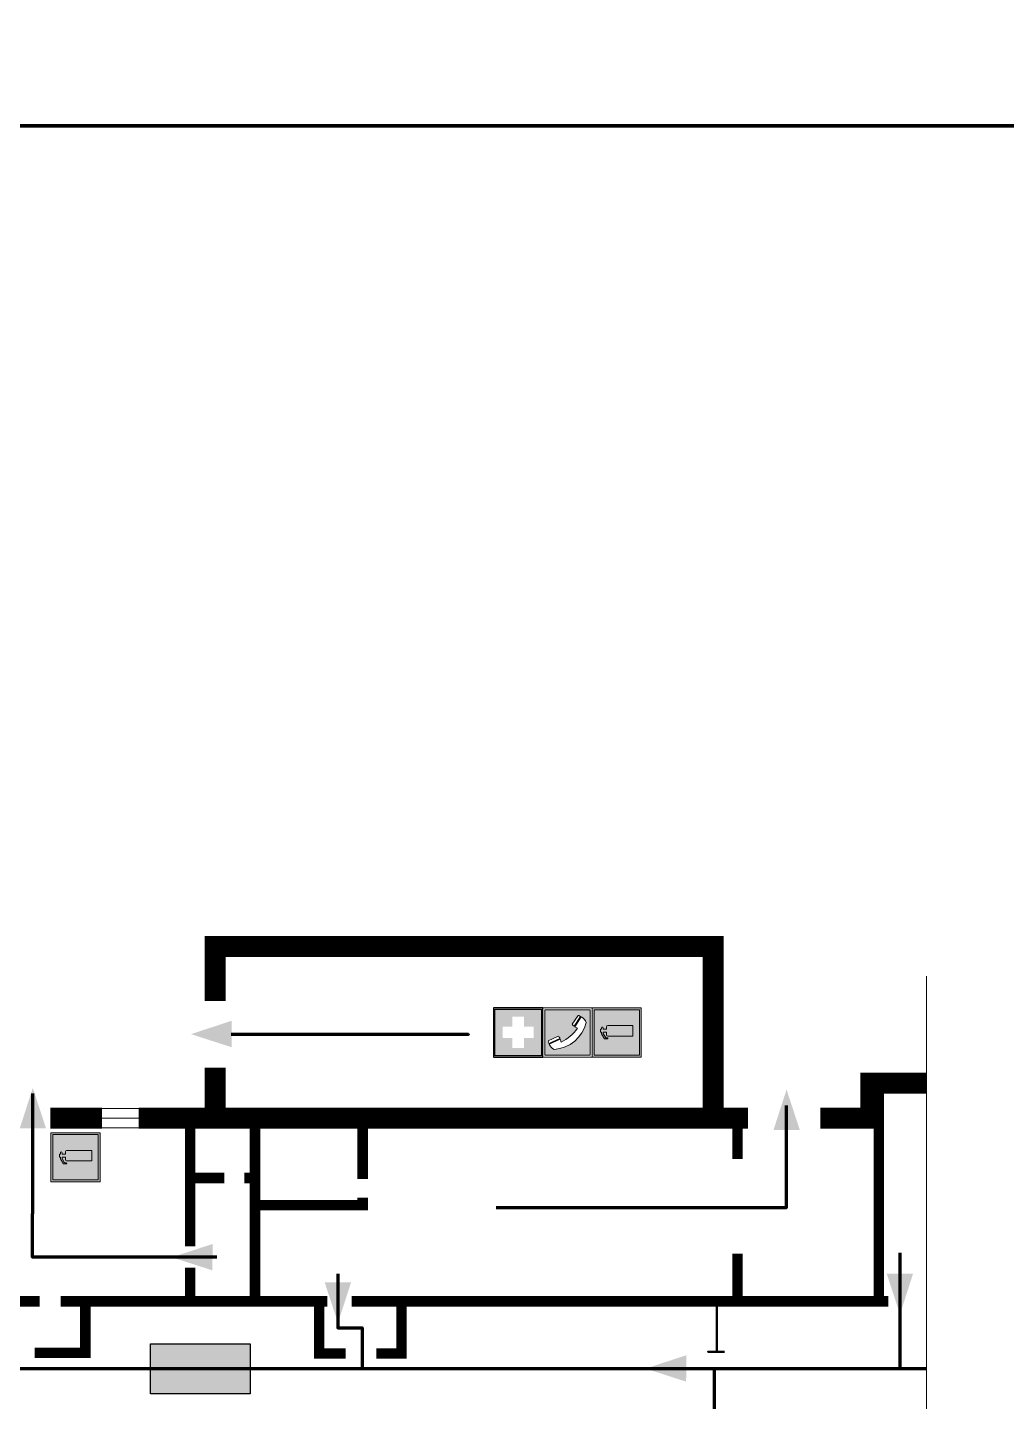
# Model space of a CAD drawing. Header units: millimetres. Extents: x 13114 to 67229, y 22859 to 38520.
# Drawn here: x 27838.4 to 27997.3, y 25253.8 to 25477.1 of the extents above; entities that cross this region are included whole.
import ezdxf

# ---------------------------------------------------------------- set-up
doc = ezdxf.new("R2010")
doc.units = ezdxf.units.MM
doc.layers.add('План_Штампы', color=7, linetype='Continuous')

# ---------------------------------------------------------------- blocks, each defined once
blk = doc.blocks.new('A$C32E8229D')
at = {"true_color": 0xffffff}
blk.add_hatch(color=7, dxfattribs=at).paths.add_polyline_path([(0, 0), (0, -8), (16, -8), (16, 0)])
h = blk.add_hatch(color=126)
h.paths.add_polyline_path([(0.2, -0.2), (15.8, -0.2), (15.8, -7.8), (0.2, -7.8)])
h.paths.add_polyline_path([(13.49, -2.05), (12.08, -2.05), (11.37, -2.63, 0.162397), (11.29, -2.84), (11.29, -3.63), (10.35, -3.63), (10.35, -4.05), (11.68, -4.05), (11.68, -3.48), (12.26, -4.28), (11.29, -5.1), (11.29, -6.78), (11.85, -6.78), (11.85, -5.44), (12.8, -4.64), (12.8, -5.94), (14.46, -5.94), (14.46, -5.39), (13.45, -5.39), (13.45, -3.97), (12.46, -2.59), (13.15, -2.59), (13.69, -3.34), (14.18, -3)], flags=16)
h.paths.add_polyline_path([(10.74, -1.82, 1), (11.8, -1.82, 1)], flags=16)
h.paths.add_polyline_path([(9.39, -3.59), (5.99, -3.59), (6.56, -3.03), (5.91, -3.03), (5.1, -3.83), (5.91, -4.64), (6.56, -4.64), (5.99, -4.09), (9.39, -4.09)], flags=16)
h.paths.add_polyline_path([(4.29, -1.08), (1.72, -1.08), (1.72, -6.6), (4.29, -6.6)], flags=16)
at = {"color": 126}
blk.add_lwpolyline([(16, -8), (0, -8), (0, 0), (16, 0)], close=True, dxfattribs=at)
blk = doc.blocks.new('A$C3AD82952')
at = {"true_color": 0xf5f5ff}
h = blk.add_hatch(color=7, dxfattribs=at)
h.dxf.hatch_style = 1
h.paths.add_polyline_path([(8.21, 8.73, 0.414214), (7.89, 9.05), (7.22, 9.05), (7.22, 9.92), (7.59, 9.92, 1), (7.57, 10.36), (7.22, 10.36), (7.22, 10.6), (6.43, 10.6), (6.43, 10.36), (6.01, 10.36), (4.74, 9.59), (4.74, 8.69), (4.98, 8.73), (4.98, 9.26), (6.12, 9.91), (6.43, 9.91), (6.43, 9.05), (5.76, 9.05, 0.414214), (5.44, 8.73), (5.44, 2.2), (8.21, 2.2)], flags=0)
h.paths.add_polyline_path([(12.8, 12.8), (0, 12.8), (0, 0), (12.8, 0)])
h.paths.add_polyline_path([(0.51, 12.29), (12.29, 12.29), (12.29, 0.51), (0.51, 0.51)], flags=16)
h.paths.add_polyline_path([(4.74, 9.59), (6.01, 10.36), (6.43, 10.36), (6.43, 10.6), (7.22, 10.6), (7.22, 10.36), (7.59, 10.36, -0.94586), (7.59, 9.92), (7.22, 9.92), (7.22, 9.05), (7.89, 9.05, -0.414214), (8.21, 8.73), (8.21, 2.2), (5.44, 2.2), (5.44, 8.73, -0.414214), (5.76, 9.05), (6.43, 9.05), (6.43, 9.91), (6.12, 9.91), (4.98, 9.26), (4.98, 8.73), (4.74, 8.69)], flags=0)
h = blk.add_hatch(color=242)
h.dxf.hatch_style = 1
h.paths.add_polyline_path([(12.29, 12.29), (0.51, 12.29), (0.51, 0.51), (12.29, 0.51)])
h.paths.add_polyline_path([(4.74, 8.69), (4.74, 9.59), (6.01, 10.36), (6.43, 10.36), (6.43, 10.6), (7.22, 10.6), (7.22, 10.36), (7.59, 10.36, -0.94586), (7.59, 9.92), (7.22, 9.92), (7.22, 9.05), (7.89, 9.05, -0.414214), (8.21, 8.73), (8.21, 2.2), (5.44, 2.2), (5.44, 8.73, -0.414214), (5.76, 9.05), (6.43, 9.05), (6.43, 9.91), (6.12, 9.91), (4.98, 9.26), (4.98, 8.73)], flags=16)
h = blk.add_hatch(color=7, dxfattribs=at)
h.dxf.hatch_style = 1
h.paths.add_polyline_path([(8.21, 8.73, 0.414214), (7.89, 9.05), (7.22, 9.05), (7.22, 9.92), (7.59, 9.92, 1), (7.57, 10.36), (7.22, 10.36), (7.22, 10.6), (6.43, 10.6), (6.43, 10.36), (6.01, 10.36), (4.74, 9.59), (4.74, 8.69), (4.98, 8.73), (4.98, 9.26), (6.12, 9.91), (6.43, 9.91), (6.43, 9.05), (5.76, 9.05, 0.414214), (5.44, 8.73), (5.44, 2.2), (8.21, 2.2)])
at = {"color": 242, "lineweight": 5}
for p, q in [((0, 0), (0, 12.8)), ((0, 12.8), (12.8, 12.8)), ((12.8, 0), (12.8, 12.8)), ((6.01, 10.36), (4.74, 9.59)), ((4.74, 9.59), (4.74, 8.69)), ((4.74, 8.69), (4.98, 8.73)), ((4.98, 9.26), (6.12, 9.91)), ((4.98, 8.73), (4.98, 9.26)), ((5.44, 2.2), (5.44, 8.73)), ((5.76, 9.05), (6.43, 9.05)), ((6.01, 10.36), (6.43, 10.36)), ((6.12, 9.91), (6.43, 9.91)), ((7.22, 10.6), (6.43, 10.6)), ((6.43, 10.6), (6.43, 10.36)), ((6.43, 9.91), (6.43, 9.05)), ((7.22, 10.36), (7.22, 10.6)), ((7.59, 10.36), (7.22, 10.36)), ((7.22, 9.05), (7.22, 9.92)), ((7.59, 9.92), (7.22, 9.92)), ((7.89, 9.05), (7.22, 9.05)), ((8.21, 2.2), (8.21, 8.73)), ((0, 0), (12.8, 0)), ((5.44, 2.2), (8.21, 2.2))]:
    blk.add_line(p, q, dxfattribs=at)
blk.add_lwpolyline([(0.51, 12.29), (12.29, 12.29), (12.29, 0.51), (0.51, 0.51)], close=True, dxfattribs=at)
for centre, radius, start, end in [((5.76, 8.73), 0.32, 90, 180), ((7.58, 10.14), 0.223, 273.1875, 86.8125), ((7.89, 8.73), 0.32, 0, 90)]:
    blk.add_arc(centre, radius, start, end, dxfattribs=at)
blk = doc.blocks.new('A$C456E1F9C')
at = {"lineweight": 5}
h = blk.add_hatch(color=242, dxfattribs=at)
h.paths.add_polyline_path([(0.51, -1.47), (0.51, -13.26), (12.29, -13.26), (12.29, -1.47)])
h.paths.add_polyline_path([(5.42, -4.95, -0.254479), (4.78, -5.4), (3.52, -2.53, -0.209735), (4.23, -2.4)], flags=16)
h.paths.add_polyline_path([(8.53, -8.6), (10.87, -10.17), (10.54, -10.76), (8.03, -9.13, -0.192251)], flags=16)
h.paths.add_polyline_path([(4.61, -5.49, 0.005518), (3.87, -5.72, 0.128647), (7.49, -10.01, 0.00809), (7.83, -9.33), (10.47, -10.97, -0.16736), (8.99, -12.25, -0.327862), (1.95, -3.95, -0.166952), (3.36, -2.62)], flags=16)
at = {"color": 242, "lineweight": 5}
for p, q in [((0, -13.77), (0, -0.97)), ((12.8, -0.97), (0, -0.97)), ((4.61, -5.49), (3.36, -2.62)), ((3.52, -2.53), (4.78, -5.4)), ((4.23, -2.4), (5.42, -4.95)), ((12.8, -13.77), (12.8, -0.97)), ((7.83, -9.33), (10.47, -10.97)), ((8.03, -9.13), (10.54, -10.76)), ((10.81, -10.12), (8.53, -8.6)), ((10.54, -10.76), (10.8, -10.3)), ((10.8, -10.3), (10.81, -10.12)), ((0, -13.77), (12.8, -13.77))]:
    blk.add_line(p, q, dxfattribs=at)
blk.add_lwpolyline([(0.51, -1.47), (12.29, -1.47), (12.29, -13.26), (0.51, -13.26)], close=True, dxfattribs=at)
for centre, radius, start, end in [((4.59, -5.34), 2.99, 114.2845, 152.1974), ((4.02, -3.27), 0.891, 76.3284, 123.7092), ((11.12, -3.31), 9.19, 183.9915, 256.6009), ((14.98, -39.1), 35.17, 107.1487, 108.4135), ((13.86, -0.94), 11.08, 205.5536, 234.8762), ((4.68, -4.59), 0.824, 276.9621, 334.0723), ((-13.31, 0.8), 23.44, 332.5487, 334.4027), ((8.94, -9.5), 0.989, 114.4092, 157.9388), ((7.87, -9.46), 3, 291.9291, 329.9329)]:
    blk.add_arc(centre, radius, start, end, dxfattribs=at)
blk = doc.blocks.new('A$C18900ED3')
h = blk.add_hatch(color=126)
h.paths.add_polyline_path([(-0.18, -0.18), (-7.02, -0.18), (-7.02, -7.02), (-0.18, -7.02)])
h.paths.add_polyline_path([(-5.89, -4.46), (-5.89, -2.77), (-4.46, -2.77), (-4.46, -1.31), (-2.77, -1.31), (-2.77, -2.77), (-1.33, -2.77), (-1.33, -4.46), (-2.77, -4.46), (-2.77, -5.89), (-4.46, -5.89), (-4.46, -4.46)], flags=16)
at = {"color": 126}
for p, q in [((-7.2, 0), (-7.2, -7.2)), ((0, 0), (-7.2, 0)), ((0, -7.2), (0, 0)), ((-7.02, -7.02), (-7.02, -0.18)), ((-7.02, -0.18), (-0.18, -0.18)), ((-0.18, -0.18), (-0.18, -7.02)), ((-7.2, -7.2), (0, -7.2)), ((-0.18, -7.02), (-7.02, -7.02))]:
    blk.add_line(p, q, dxfattribs=at)

msp = doc.modelspace()

# ---------------------------------------------------------------- linework, layer by layer
at = {"color": 6, "lineweight": 100}
for points in [[(27562.5, 25461.11), (28162.5, 25461.11), (28162.5, 25856.11), (27562.5, 25856.11)], [(27562.5, 25066.11), (28162.5, 25066.11), (28162.5, 25461.11), (27562.5, 25461.11)]]:
    msp.add_lwpolyline(points, close=True, dxfattribs=at)
at = {"lineweight": 0}
for points, const_width in [([(27868.81, 25318.93), (27868.81, 25327.76), (27903.28, 25327.76)], 3.4), ([(27901.48, 25327.76), (27949.69, 25327.76), (27949.69, 25299.86), (27868.81, 25299.86), (27955.36, 25299.86)], 3.4), ([(27856.43, 25299.86), (27868.81, 25299.86), (27868.81, 25308.1)], 3.4), ([(27967.07, 25299.86), (27975.29, 25299.86), (27975.29, 25305.58), (27984.34, 25305.58)], 3.4), ([(27976.59, 25304.68), (27976.59, 25270.65)], 1.7), ([(27842.09, 25299.86), (27850.44, 25299.86)], 3.4), ([(27864.78, 25279.04), (27864.78, 25299.02)], 1.7), ([(27875.3, 25299.62), (27875.3, 25270.12)], 1.7), ([(27892.78, 25290), (27892.78, 25299.31)], 1.7), ([(27953.65, 25299.12), (27953.65, 25293.25)], 1.7), ([(27864.78, 25290.16), (27870.34, 25290.16)], 1.7), ([(27875.3, 25290.16), (27873.54, 25290.16)], 1.7), ([(27875.3, 25285.76), (27892.78, 25285.76), (27892.78, 25286.98)], 1.7), ([(27953.65, 25270.12), (27953.65, 25277.89)], 1.7), ([(27864.78, 25270.12), (27864.78, 25275.58)], 1.7), ([(27827.14, 25270.12), (27840.34, 25270.12)], 1.7), ([(27839.53, 25261.74), (27847.74, 25261.74), (27847.74, 25269.94)], 1.7), ([(27843.74, 25270.12), (27887.02, 25270.12)], 1.7), ([(27885.71, 25269.89), (27885.71, 25261.65), (27890.02, 25261.65)], 1.7), ([(27891.01, 25270.12), (27978.11, 25270.12)], 1.7), ([(27894.99, 25261.65), (27899.07, 25261.65), (27899.07, 25270.04)], 1.7)]:
    msp.add_lwpolyline(points, dxfattribs=dict(at, const_width=const_width))
for points in [[(27984.34, 25322.92), (27984.34, 25120.79)], [(27850.02, 25301.45), (27858.8, 25301.45)], [(27850.44, 25299.86), (27859.22, 25299.86)], [(27849.54, 25298.32), (27858.32, 25298.32)]]:
    msp.add_lwpolyline(points, dxfattribs=at)
at = {"color": 126, "lineweight": 100, "true_color": 0x008754}
for points in [[(27871.4, 25313.51), (27909.98, 25313.51), (27909.98, 25313.51)], [(27839.19, 25303.9), (27839.19, 25284.35)], [(27914.46, 25285.34), (27961.59, 25285.34), (27961.59, 25301.96)], [(27869.1, 25277.28), (27839.19, 25277.28), (27839.19, 25284.35)], [(27979.98, 25278.01), (27979.98, 25259.19)], [(27888.76, 25274.6), (27888.76, 25265.82), (27892.67, 25265.82), (27892.67, 25259.19)], [(27658.93, 25163.02), (27668.02, 25170.57), (27668.02, 25259.19), (27984.34, 25259.19)], [(27949.9, 25169.31), (27949.9, 25259.19)]]:
    msp.add_lwpolyline(points, dxfattribs=at)
at = {"lineweight": 50}
msp.add_lwpolyline([(27950.3, 25270.12), (27950.3, 25261.92), (27948.84, 25261.92), (27951.51, 25261.92)], dxfattribs=at)
at = {"layer": 'План_Штампы', "color": 126, "true_color": 0x008754}
for points in [[(27871.5, 25315.7), (27871.48, 25311.41), (27864.91, 25313.53)], [(27841.38, 25298.2), (27837.1, 25298.21), (27839.22, 25304.79)], [(27963.76, 25297.93), (27959.48, 25297.94), (27961.6, 25304.52)], [(27868.4, 25279.44), (27868.39, 25275.15), (27861.81, 25277.28)], [(27977.86, 25274.62), (27982.14, 25274.61), (27980.02, 25268.03)], [(27886.61, 25273.21), (27890.89, 25273.2), (27888.77, 25266.62)], [(27945.31, 25261.36), (27945.3, 25257.07), (27938.72, 25259.2)]]:
    msp.add_solid(points, dxfattribs=at)

# ---------------------------------------------------------------- block references
for name, p, xscale, yscale, zscale, rotation in [('A$C18900ED3', (27914.02, 25309.81), 1.111111111007631, 1.111111111007631, 1.111111111007631, 180), ('A$C456E1F9C', (27921.42, 25309.81), 0.625, 0.625, 0.625, 90), ('A$C3AD82952', (27938.02, 25309.81), 0.625, 0.625, 0.625, 90), ('A$C3AD82952', (27850.17, 25289.52), 0.625, 0.625, 0.625, 90)]:
    msp.add_blockref(name, p, dxfattribs=dict(xscale=xscale, yscale=yscale, zscale=zscale, rotation=rotation))
at = {"layer": 'План_Штампы', "color": 126, "true_color": 0x008754, "xscale": 1.012510887696, "yscale": 1.012510887696, "zscale": 1.012510887696, "rotation": 359.9978653237144}
msp.add_blockref('A$C32E8229D', (27858.32, 25263.22), dxfattribs=at)

doc.saveas('drawing.dxf')
